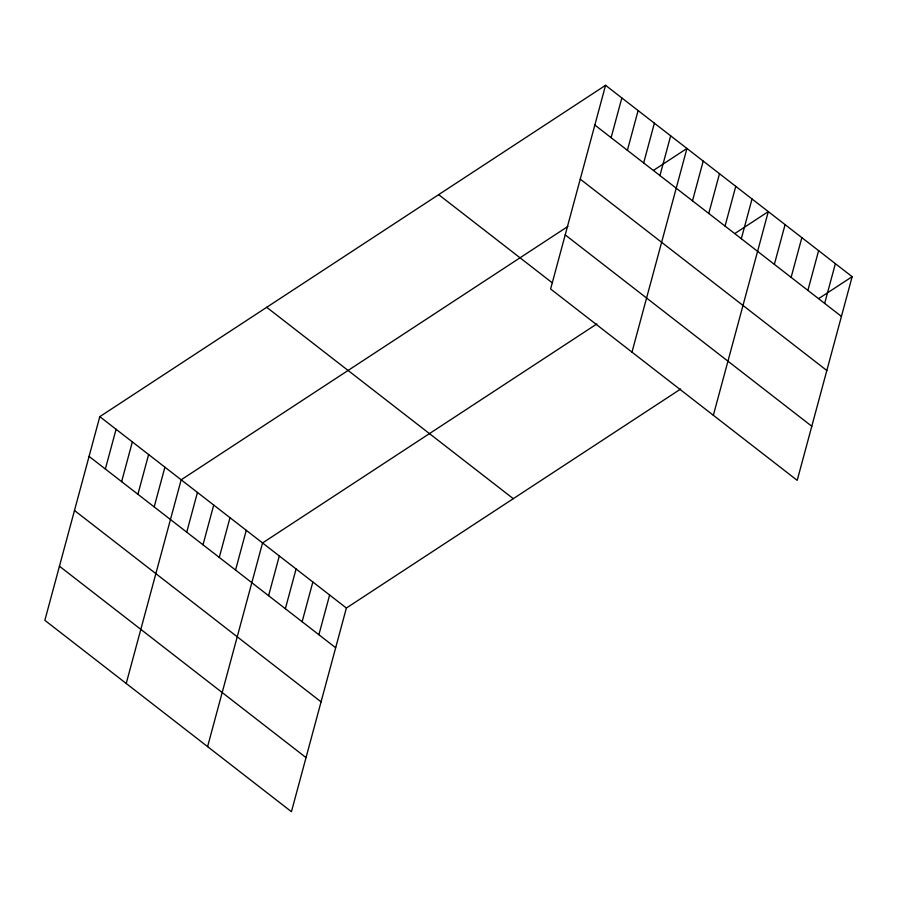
<?xml version="1.0" encoding="UTF-8"?>
<svg xmlns="http://www.w3.org/2000/svg" width="897" height="897" viewBox="0 0 897 897"><rect width="100%" height="100%" fill="white"/><g stroke="black" fill="none" stroke-linecap="round" stroke-linejoin="round"><path stroke-width="1.35" d="M605.565 85.305L550.612 288.98L797.198 480.355L852.15 276.68L605.565 85.305L99.802 416.645L44.85 620.32L291.435 811.695L346.388 608.02L680.666 389.029M105.353 469.019L116.083 429.271M121.633 481.644L132.352 441.907M137.903 494.281L148.633 454.532M154.183 506.906L164.902 467.169M126.219 683.469L181.183 479.794L567.879 226.459M186.733 532.168L197.452 492.431M203.002 544.793L213.721 505.056M219.283 557.429L230.002 517.692M235.552 570.055L246.271 530.318M207.588 746.629L262.552 542.954L596.83 323.963M268.595 595.709L279.315 555.961M285.358 608.715L296.088 568.978M302.132 621.733L312.851 581.985M318.895 634.74L329.625 595.003M611.115 137.678L621.845 97.941M627.395 150.304L638.115 110.566M643.665 162.94L654.395 123.203M659.945 175.565L670.664 135.828M631.981 352.14L686.945 148.454L653.565 170.329M692.495 200.827L703.214 161.09M708.765 213.464L719.495 173.715M725.045 226.089L735.764 186.352M741.314 238.725L752.034 198.977M713.35 415.289L768.314 211.614L734.935 233.478M774.358 264.368L785.077 224.631M791.12 277.375L801.851 237.638M807.894 290.393L818.613 250.655M824.657 303.41L835.387 263.662M818.77 298.544L852.15 276.68M594.846 125.042L841.431 316.417M580.247 179.142L826.832 370.517M565.211 234.879L811.796 426.254M438.667 194.649L552.586 283.06M266.712 307.301L513.286 498.676M99.802 416.645L346.388 608.02M89.083 456.382L335.669 647.757M74.485 510.483L321.07 701.858M59.449 566.22L306.023 757.595"/></g></svg>
